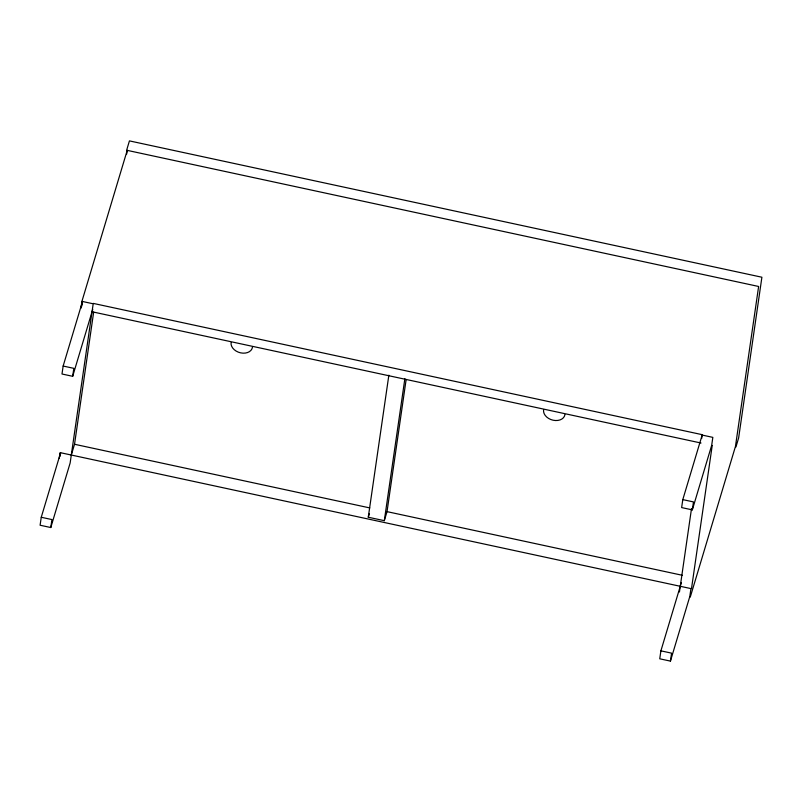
<?xml version="1.0" encoding="UTF-8"?>
<svg xmlns="http://www.w3.org/2000/svg" width="802" height="802" viewBox="0 0 802 802"><rect width="100%" height="100%" fill="white"/><g stroke="black" fill="none" stroke-linecap="round" stroke-linejoin="round"><path stroke-width="1.2" d="M681.339 582.713L660.898 650.843L659.745 658.803L670.432 661.109L689.79 596.558L690.943 588.598L60.621 452.729L41.253 517.27L40.1 525.23L50.787 527.536L70.145 462.985L93.192 303.798L82.516 301.492L63.147 366.043L61.995 374.003L72.681 376.308L92.761 309.372M59.258 458.293L60.08 452.609M80.992 308.199L81.974 301.382M60.12 456.137L60.621 452.729M81.854 306.043L82.516 301.492M50.787 527.536L51.94 519.576L41.253 517.27M72.681 376.308L73.834 368.349L63.147 366.043M71.298 455.025L74.526 444.268L93.664 312.118M126.686 154.064L127.217 150.365L758.622 286.474L735.454 446.463L690.271 597.079M406.153 379.476L387.025 511.636L384.308 520.678L368.278 517.23L388.85 375.196M384.308 520.678L404.87 378.644M682.793 499.616L681.64 507.576L692.327 509.882L711.685 445.331L712.838 437.371L702.161 435.065L682.793 499.616L693.479 501.922L692.327 509.882M679.444 591.986L691.524 508.488M701.66 438.483L702.161 435.065M670.432 661.109L671.585 653.149L660.898 650.843M691.484 588.718L712.226 445.441M126.746 149.854L129.433 140.891L761.9 277.231L738.622 438.012L735.935 446.975M82.035 300.981L127.217 150.365M368.278 517.23L369.301 513.831M93.253 303.397L702.211 434.674M92.04 311.757L701.008 443.025M74.526 444.268L369.782 507.917M387.025 511.636L682.271 575.275M564.949 414.554A10.957 8 16.7 0 1 553.119 420.218A10.957 8 16.7 0 1 543.586 409.952M252.46 347.196A10.957 8 16.7 0 1 240.62 352.85A10.957 8 16.7 0 1 231.096 342.594"/></g></svg>
